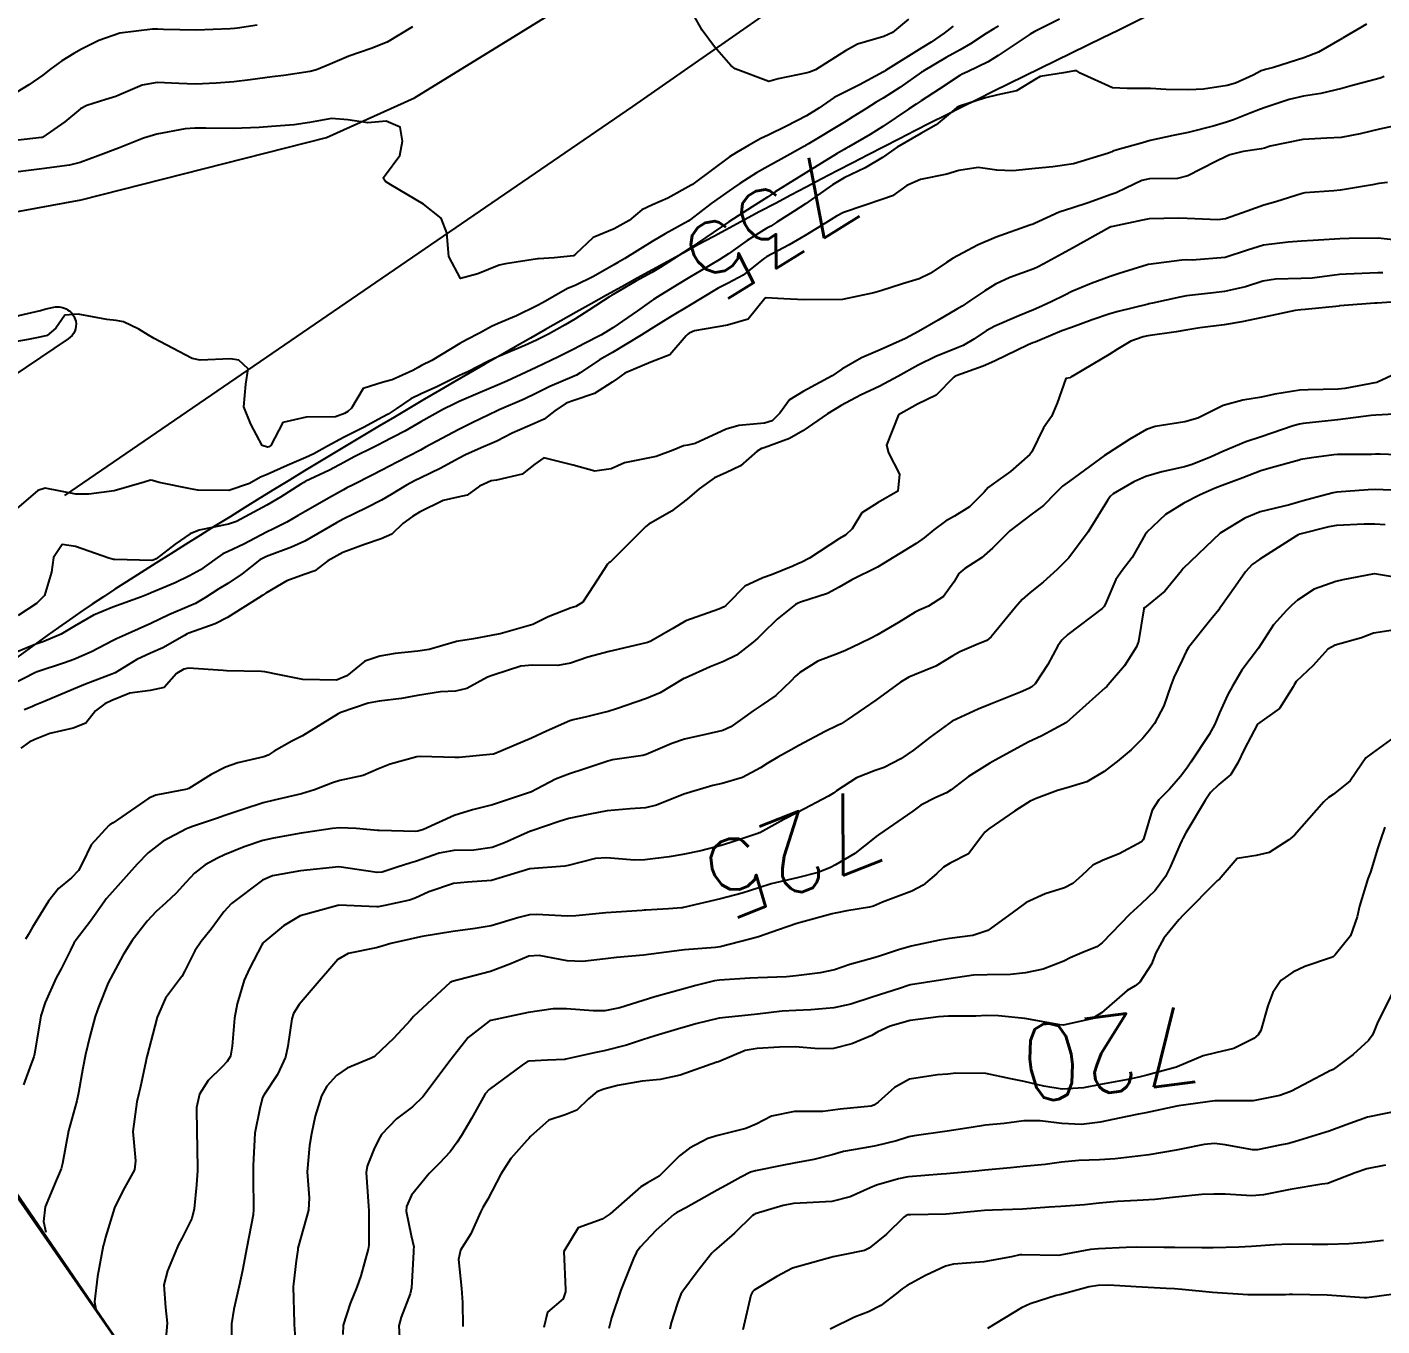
# Model space of a CAD drawing. Header units: metres. Extents: x 298520 to 308411, y 7433745 to 7450750.
# Drawn here: x 305442.6 to 305513.5, y 7436025.2 to 7436093.1 of the extents above; entities that cross this region are included whole.
import ezdxf
from ezdxf.enums import TextEntityAlignment as Align

# ---------------------------------------------------------------- set-up
doc = ezdxf.new("R2010")
doc.units = ezdxf.units.M
doc.header["$LTSCALE"] = 10
for name, color, linetype in [('Area', 45, 'Continuous'), ('Area Verde e Lazer', 94, 'Continuous'), ('Cotas', 45, 'Continuous'), ('Curvas de Nivel 1m', 11, 'Continuous'), ('Curvas de Nivel 5m', 15, 'Continuous'), ('Vias Primárias', 230, 'Continuous')]:
    doc.layers.add(name, color=color, linetype=linetype)
doc.styles.add('Style-STANDARD', font='STANDARD.shx')

msp = doc.modelspace()

# ---------------------------------------------------------------- linework, layer by layer
at = {"layer": 'Area'}
msp.add_polyline3d([(305448.009, 7436023.336, 729.662), (305439.388, 7436035.736, 737.552), (305438.787, 7436036.489, 729.402), (305428.746, 7436051.727, 733.991), (305424.561, 7436058.818, 734.371), (305421.026, 7436063.974, 744.622), (305420.252, 7436064.881, 744.242), (305417.16, 7436069.387, 737.422), (305415.971, 7436071.053, 737.432), (305411.963, 7436076.431, 737.431), (305408.422, 7436082.456, 744.581), (305405.438, 7436086.853, 737.632), (305405.254, 7436087.032, 737.613), (305404.367, 7436087.904, 737.552), (305400.399, 7436093.87, 740.871), (305396.688, 7436099.491, 737.481), (305394.266, 7436103.038, 745.262), (305393.835, 7436103.607, 745.122), (305389.018, 7436110.201, 738.422), (305384.648, 7436117, 747.471), (305383.344, 7436119.002, 739.322)], dxfattribs=at)
at = {"layer": 'Area Verde e Lazer', "elevation": 702.911}
msp.add_lwpolyline([(305681.312, 7436021.574), (305646.354, 7436069.707), (305638.734, 7436079.916), (305629.627, 7436098.108), (305626.73, 7436106.667), (305623.857, 7436116.23), (305602.206, 7436150.709), (305597.029, 7436153.887, -0.108806), (305579.087, 7436171.197, 0.012766), (305553.578, 7436207.531, -0.058601), (305533.573, 7436242.423, 0.048209), (305525.009, 7436258.103, 0.285836), (305510.329, 7436264.62, 0.182715), (305493.202, 7436255.252, 0.370056), (305493.202, 7436248.329, -0.051189), (305508.905, 7436225.696, 0.044989), (305545.819, 7436171.063, -0.231553), (305551.364, 7436147.273, -0.105431), (305542.516, 7436128.289, -0.119716), (305498.915, 7436092.575, 0.030126), (305447.791, 7436064.099, 0.058782), (305430.122, 7436049.638), (305432.69, 7436045.741), (305454.562, 7436013.793)], format="xyb", dxfattribs=at)
at = {"layer": 'Curvas de Nivel 1m', "flags": 128}
for points, elevation in [([(305488.74, 7436093.555), (305487.898, 7436092.853), (305487.441, 7436092.644), (305486.062, 7436092.249), (305485.433, 7436091.899), (305483.858, 7436090.903), (305483.548, 7436090.781), (305483.421, 7436090.754), (305481.91, 7436090.431), (305481.413, 7436090.295), (305479.652, 7436090.948), (305479.425, 7436091.129), (305478.571, 7436092.1), (305477.934, 7436092.973), (305477.455, 7436093.817)], 739), ([(305493.449, 7436093.182), (305493.196, 7436093.043), (305492.802, 7436092.796), (305491.979, 7436092.263), (305491.434, 7436091.952), (305490.708, 7436091.54), (305489.496, 7436090.829), (305489.449, 7436090.803), (305489.422, 7436090.781), (305488.28, 7436089.977), (305487.401, 7436089.427), (305487.046, 7436089.216), (305486.493, 7436088.869), (305485.826, 7436088.438), (305485.386, 7436088.17), (305483.499, 7436087.033), (305483.373, 7436086.956), (305483.342, 7436086.941), (305483.292, 7436086.911), (305482.066, 7436086.223), (305481.362, 7436085.836), (305480.783, 7436085.511), (305479.908, 7436084.944), (305479.576, 7436084.722), (305479.347, 7436084.574), (305478.395, 7436083.906), (305477.324, 7436083.062), (305477.278, 7436083.026), (305477.193, 7436082.981), (305475.987, 7436082.322), (305475.312, 7436081.91), (305473.875, 7436081.021), (305473.512, 7436080.814), (305473.298, 7436080.692), (305472.244, 7436080.085), (305471.281, 7436079.617), (305470.884, 7436079.449), (305470.175, 7436079.061), (305469.61, 7436078.726), (305469.268, 7436078.543), (305468.206, 7436078.029), (305467.258, 7436077.632), (305466.898, 7436077.462), (305466.272, 7436077.11), (305465.597, 7436076.769), (305465.248, 7436076.58), (305463.784, 7436075.687), (305463.236, 7436075.425), (305463.066, 7436075.32), (305462.777, 7436075.155), (305461.708, 7436074.682), (305461.224, 7436074.547), (305460.175, 7436074.224), (305459.565, 7436073.186), (305459.381, 7436073.009), (305459.2, 7436072.913), (305458.738, 7436072.737), (305457.198, 7436072.726), (305455.984, 7436072.443), (305455.345, 7436071.238), (305455.252, 7436071.169), (305455.182, 7436071.155), (305454.894, 7436071.244), (305454.299, 7436072.359), (305453.933, 7436073.259), (305454.032, 7436074.447), (305454.169, 7436075.256), (305453.682, 7436075.708), (305453.238, 7436075.781), (305451.654, 7436075.701), (305451.238, 7436075.788), (305450.204, 7436076.34), (305449.248, 7436076.837), (305448.95, 7436077.015), (305448.439, 7436077.322), (305447.628, 7436077.706), (305447.257, 7436077.785), (305446.765, 7436077.838), (305445.261, 7436078.121), (305444.571, 7436078.055), (305444.098, 7436077.372), (305443.636, 7436076.989), (305443.248, 7436076.91), (305442.649, 7436076.791), (305441.244, 7436076.542)], 737), ([(305462.761, 7436093.15), (305461.435, 7436092.358), (305460.598, 7436092.012), (305459.427, 7436091.615), (305458.458, 7436091.204), (305457.739, 7436090.894), (305457.417, 7436090.807), (305456.037, 7436090.61), (305455.412, 7436090.535), (305454.275, 7436090.386), (305453.408, 7436090.279), (305452.481, 7436090.2), (305451.406, 7436090.144), (305450.526, 7436090.179), (305449.407, 7436090.231), (305448.618, 7436090.108), (305447.397, 7436089.584), (305447.226, 7436089.511), (305446.713, 7436089.347), (305445.71, 7436089.037), (305445.388, 7436088.855), (305444.562, 7436088.187), (305443.419, 7436087.38), (305443.387, 7436087.366), (305443.35, 7436087.358), (305441.37, 7436087.136)], 739), ([(305496.643, 7436093.561), (305495.446, 7436092.959), (305495.316, 7436092.891), (305495.108, 7436092.765), (305493.431, 7436091.646), (305492.896, 7436091.327), (305491.815, 7436090.806), (305491.55, 7436090.679), (305491.42, 7436090.603), (305490.345, 7436089.885), (305489.4, 7436089.28), (305489.129, 7436089.102), (305488.726, 7436088.84), (305487.384, 7436087.94), (305486.724, 7436087.522), (305485.617, 7436086.878), (305485.461, 7436086.79), (305485.372, 7436086.739), (305485.001, 7436086.517), (305483.359, 7436085.506), (305482.988, 7436085.282), (305482.39, 7436084.92), (305481.761, 7436084.511), (305481.343, 7436084.236), (305480.548, 7436083.725), (305479.323, 7436082.95), (305477.309, 7436081.566), (305476.953, 7436081.337), (305476.411, 7436080.989), (305475.732, 7436080.56), (305475.292, 7436080.302), (305474.463, 7436079.834), (305473.275, 7436079.141), (305473.206, 7436079.099), (305473.093, 7436079.032), (305471.994, 7436078.314), (305471.261, 7436077.85), (305470.758, 7436077.555), (305469.879, 7436077.064), (305469.463, 7436076.855), (305469.25, 7436076.756), (305468.644, 7436076.477), (305467.241, 7436075.871), (305466.714, 7436075.63), (305465.701, 7436075.115), (305465.382, 7436074.967), (305465.23, 7436074.898), (305464.044, 7436074.314), (305463.215, 7436073.943), (305462.683, 7436073.683), (305461.905, 7436073.163), (305461.488, 7436072.879), (305461.198, 7436072.713), (305460.199, 7436072.174), (305459.188, 7436071.673), (305458.309, 7436071.203), (305457.595, 7436070.795), (305457.174, 7436070.602), (305456.207, 7436070.19), (305455.16, 7436069.728), (305454.816, 7436069.587), (305454.229, 7436069.254), (305453.149, 7436068.884), (305451.529, 7436068.907), (305451.15, 7436068.963), (305449.499, 7436069.307), (305449.154, 7436069.406), (305449.045, 7436069.421), (305448.714, 7436069.317), (305447.148, 7436068.873), (305445.814, 7436068.685), (305445.146, 7436068.691), (305443.529, 7436068.997), (305443.148, 7436068.885), (305441.421, 7436067.406)], 736), ([(305491.08, 7436093.182), (305490.592, 7436092.819), (305489.918, 7436092.345), (305489.435, 7436092.048), (305487.523, 7436090.859), (305487.464, 7436090.818), (305487.422, 7436090.795), (305486.162, 7436090.122), (305485.406, 7436089.739), (305484.839, 7436089.45), (305484.046, 7436088.9), (305483.389, 7436088.49), (305482.354, 7436087.95), (305481.378, 7436087.478), (305481.001, 7436087.309), (305480.364, 7436086.94), (305479.737, 7436086.579), (305479.367, 7436086.347), (305477.517, 7436084.978), (305477.422, 7436084.908), (305477.351, 7436084.863), (305476.141, 7436084.192), (305475.335, 7436083.83), (305474.765, 7436083.575), (305474.109, 7436083.018), (305473.318, 7436082.585), (305472.224, 7436082.131), (305471.305, 7436081.256), (305471.197, 7436081.158), (305470.179, 7436081.061), (305469.362, 7436081.01), (305469.302, 7436081.002), (305467.642, 7436080.751), (305467.297, 7436080.678), (305466.18, 7436080.22), (305465.286, 7436079.983), (305464.669, 7436081.13), (305464.562, 7436082.378), (305464.271, 7436083.136), (305463.334, 7436083.865), (305461.639, 7436084.876), (305461.351, 7436085.058), (305461.266, 7436085.171), (305461.255, 7436085.27), (305461.355, 7436085.399), (305462.102, 7436086.426), (305462.238, 7436087.161), (305462.115, 7436087.894), (305461.383, 7436088.218), (305460.432, 7436088.13), (305459.384, 7436088.288), (305458.528, 7436088.347), (305457.382, 7436088.148), (305456.579, 7436088.03), (305455.38, 7436087.939), (305454.747, 7436087.879), (305453.379, 7436087.839), (305451.95, 7436087.853), (305451.378, 7436087.843), (305450.864, 7436087.81), (305449.375, 7436087.538), (305448.688, 7436087.32), (305447.368, 7436086.809), (305446.305, 7436086.409), (305445.36, 7436086.055), (305444.81, 7436085.914), (305443.356, 7436085.721), (305441.428, 7436085.483)], 738), ([(305513.631, 7436090.547), (305513.484, 7436090.487), (305513.422, 7436090.469), (305511.915, 7436090.065), (305511.413, 7436089.92), (305510.328, 7436089.662), (305509.407, 7436089.518), (305508.66, 7436089.346), (305507.398, 7436088.934), (305507.168, 7436088.85), (305506.628, 7436088.628), (305505.741, 7436088.285), (305505.388, 7436088.171), (305504.69, 7436087.954), (305503.383, 7436087.63), (305502.586, 7436087.473), (305501.378, 7436087.199), (305500.985, 7436087.086), (305499.664, 7436086.707), (305499.437, 7436086.645), (305499.372, 7436086.617), (305499.201, 7436086.543), (305497.365, 7436085.98), (305496.285, 7436085.83), (305495.363, 7436085.74), (305494.195, 7436085.611), (305493.362, 7436085.65), (305492.374, 7436085.789), (305491.361, 7436085.631), (305490.739, 7436085.437), (305489.356, 7436085.156), (305488.654, 7436084.84), (305487.887, 7436084.309), (305487.342, 7436084.111), (305486.406, 7436083.8), (305485.331, 7436083.437), (305484.964, 7436083.25), (305484.407, 7436082.894), (305483.316, 7436082.234), (305482.483, 7436081.746), (305481.305, 7436081.118), (305481.187, 7436081.048), (305481.047, 7436080.933), (305480.086, 7436080.147), (305479.285, 7436079.735), (305478.761, 7436079.477), (305477.924, 7436078.97), (305477.269, 7436078.571), (305476.28, 7436077.973), (305475.256, 7436077.34), (305474.738, 7436077.008), (305473.244, 7436076.111), (305472.56, 7436075.717), (305471.547, 7436075.047), (305471.36, 7436074.92), (305471.23, 7436074.859), (305469.962, 7436074.323), (305469.216, 7436073.955), (305468.619, 7436073.671), (305467.305, 7436073.098), (305467.202, 7436073.053), (305465.892, 7436072.417), (305465.193, 7436072.082), (305463.441, 7436071.146), (305463.279, 7436071.051), (305463.181, 7436071), (305461.969, 7436070.364), (305461.165, 7436069.945), (305460.647, 7436069.688), (305459.655, 7436069.185), (305459.325, 7436069.015), (305459.15, 7436068.92), (305458.52, 7436068.573), (305457.139, 7436067.787), (305456.783, 7436067.577), (305456.182, 7436067.23), (305455.495, 7436066.871), (305455.127, 7436066.693), (305453.938, 7436066.075), (305453.117, 7436065.693), (305452.828, 7436065.561), (305452.424, 7436065.277), (305451.665, 7436064.724), (305451.1, 7436064.408), (305450.335, 7436064.057), (305449.086, 7436063.521), (305448.935, 7436063.462), (305448.576, 7436063.318), (305447.077, 7436062.767), (305446.06, 7436062.363), (305445.067, 7436061.776), (305444.368, 7436061.37), (305443.458, 7436060.982), (305443.055, 7436060.835), (305442.032, 7436060.416)], 734), ([(305515.013, 7436088.15), (305513.385, 7436087.804), (305512.386, 7436087.557), (305511.381, 7436087.362), (305510.631, 7436087.327), (305509.38, 7436087.261), (305507.675, 7436086.915), (305507.375, 7436086.809), (305507.221, 7436086.775), (305506.249, 7436086.631), (305505.562, 7436086.448), (305505.37, 7436086.363), (305504.828, 7436086.108), (305503.36, 7436085.35), (305502.822, 7436085.212), (305501.358, 7436085.192), (305500.944, 7436085.107), (305500.118, 7436084.702), (305499.598, 7436084.459), (305499.348, 7436084.37), (305498.133, 7436083.937), (305497.337, 7436083.675), (305496.626, 7436083.454), (305495.324, 7436082.857), (305495.26, 7436082.825), (305495.094, 7436082.763), (305493.316, 7436082.14), (305492.377, 7436081.734), (305491.306, 7436081.168), (305491.072, 7436081.046), (305490.714, 7436080.816), (305489.869, 7436080.249), (305489.29, 7436079.961), (305488.427, 7436079.702), (305487.28, 7436079.33), (305486.917, 7436079.225), (305485.273, 7436078.88), (305483.272, 7436078.854), (305482.206, 7436078.921), (305481.273, 7436078.962), (305481.249, 7436078.955), (305481.213, 7436078.931), (305480.343, 7436077.858), (305479.259, 7436077.536), (305477.521, 7436077.242), (305477.254, 7436077.111), (305477.173, 7436077.061), (305477.087, 7436076.982), (305476.244, 7436075.989), (305475.239, 7436075.599), (305473.882, 7436075.02), (305473.504, 7436074.751), (305473.226, 7436074.545), (305472.296, 7436073.96), (305471.211, 7436073.589), (305470.813, 7436073.45), (305470.226, 7436073.06), (305469.652, 7436072.612), (305469.196, 7436072.409), (305467.979, 7436071.876), (305467.187, 7436071.465), (305466.935, 7436071.353), (305466.364, 7436071.108), (305465.546, 7436070.748), (305465.175, 7436070.562), (305464.243, 7436070.058), (305463.159, 7436069.534), (305462.902, 7436069.407), (305462.451, 7436069.157), (305461.645, 7436068.668), (305461.145, 7436068.383), (305460.35, 7436067.968), (305459.135, 7436067.376), (305458.792, 7436067.195), (305457.123, 7436066.233), (305456.437, 7436065.91), (305455.115, 7436065.427), (305454.779, 7436065.245), (305453.843, 7436064.517), (305453.094, 7436064.017), (305452.631, 7436063.733), (305451.927, 7436063.282), (305451.399, 7436062.968), (305451.078, 7436062.823), (305450.006, 7436062.368), (305449.069, 7436061.922), (305447.737, 7436061.33), (305447.272, 7436061.125), (305447.058, 7436061.013), (305445.964, 7436060.436), (305445.043, 7436060.042), (305444.544, 7436059.864), (305443.121, 7436059.389), (305443.033, 7436059.348), (305441.739, 7436058.69)], 733), ([(305513.818, 7436085.003), (305513.357, 7436084.946), (305513.021, 7436084.889), (305511.353, 7436084.601), (305511.325, 7436084.598), (305510.999, 7436084.574), (305509.48, 7436084.46), (305509.351, 7436084.435), (305507.956, 7436083.999), (305507.341, 7436083.822), (305506.46, 7436083.505), (305505.33, 7436083.102), (305504.923, 7436083.052), (305503.33, 7436083.114), (305502.874, 7436083.13), (305501.329, 7436083.1), (305500.98, 7436083.041), (305499.425, 7436082.709), (305499.344, 7436082.689), (305499.323, 7436082.682), (305499.259, 7436082.648), (305497.311, 7436081.565), (305496.779, 7436081.274), (305495.826, 7436080.755), (305495.489, 7436080.569), (305495.299, 7436080.486), (305494.037, 7436080.034), (305493.286, 7436079.686), (305492.736, 7436079.341), (305491.95, 7436078.803), (305491.54, 7436078.538), (305491.269, 7436078.372), (305490.291, 7436077.791), (305489.257, 7436077.203), (305488.572, 7436076.84), (305487.247, 7436076.239), (305486.279, 7436075.833), (305485.236, 7436075.232), (305484.74, 7436074.887), (305483.22, 7436074.064), (305482.498, 7436073.632), (305481.993, 7436072.922), (305481.603, 7436072.521), (305481.198, 7436072.398), (305479.851, 7436072.288), (305479.194, 7436072.094), (305477.56, 7436071.348), (305477.186, 7436071.257), (305476.946, 7436071.222), (305476.408, 7436070.988), (305475.518, 7436070.657), (305475.177, 7436070.585), (305473.857, 7436070.335), (305473.168, 7436070.015), (305472.314, 7436069.89), (305471.17, 7436070.205), (305469.646, 7436070.595), (305469.171, 7436070.265), (305468.514, 7436069.729), (305467.158, 7436069.428), (305466.88, 7436069.38), (305466.272, 7436069.109), (305465.634, 7436068.629), (305465.147, 7436068.53), (305464.369, 7436068.355), (305463.139, 7436067.74), (305462.763, 7436067.528), (305462.266, 7436067.159), (305461.692, 7436066.599), (305461.125, 7436066.355), (305460.248, 7436066.052), (305459.117, 7436065.639), (305458.338, 7436065.202), (305457.646, 7436064.671), (305457.102, 7436064.477), (305456.179, 7436064.147), (305455.087, 7436063.511), (305454.925, 7436063.403), (305454.683, 7436063.246), (305453.073, 7436062.241), (305452.437, 7436061.909), (305451.064, 7436061.413), (305450.976, 7436061.379), (305450.825, 7436061.292), (305449.703, 7436060.653), (305449.049, 7436060.367), (305448.327, 7436060.038), (305447.193, 7436059.338), (305447.032, 7436059.259), (305445.641, 7436058.74), (305445.024, 7436058.481), (305443.452, 7436057.818), (305443.015, 7436057.638), (305442.841, 7436057.565), (305442.436, 7436057.396)], 732), ([(305514.724, 7436081.936), (305513.318, 7436082.099), (305511.803, 7436082.08), (305511.318, 7436082.053), (305509.925, 7436081.976), (305509.316, 7436081.931), (305508.605, 7436081.89), (305507.314, 7436081.73), (305506.479, 7436081.46), (305505.307, 7436081.081), (305503.583, 7436080.943), (305503.306, 7436080.951), (305503.038, 7436080.94), (305501.303, 7436080.714), (305501.283, 7436080.71), (305501.23, 7436080.691), (305499.767, 7436080.234), (305499.293, 7436080.079), (305498.291, 7436079.722), (305497.281, 7436079.291), (305496.917, 7436079.105), (305496.21, 7436078.751), (305495.561, 7436078.466), (305495.269, 7436078.339), (305494.511, 7436078.017), (305493.26, 7436077.492), (305492.806, 7436077.246), (305492.155, 7436076.801), (305491.588, 7436076.468), (305491.248, 7436076.327), (305490.163, 7436075.902), (305489.239, 7436075.448), (305488.183, 7436074.846), (305487.225, 7436074.348), (305486.217, 7436073.871), (305485.21, 7436073.33), (305484.493, 7436072.891), (305483.194, 7436072.004), (305482.51, 7436071.597), (305481.185, 7436071.118), (305481.042, 7436071.073), (305480.805, 7436070.934), (305479.935, 7436070.179), (305479.166, 7436069.814), (305478.581, 7436069.539), (305477.772, 7436068.971), (305477.147, 7436068.43), (305476.324, 7436067.806), (305475.134, 7436067.114), (305474.977, 7436067.002), (305473.114, 7436065.138), (305473.051, 7436065.093), (305472.969, 7436065.031), (305472.237, 7436063.897), (305471.686, 7436063.044), (305471.32, 7436062.808), (305471.08, 7436062.733), (305469.864, 7436062.273), (305469.071, 7436061.868), (305467.351, 7436061.381), (305467.065, 7436061.329), (305466.881, 7436061.285), (305465.965, 7436061.111), (305465.181, 7436060.999), (305465.061, 7436060.974), (305463.643, 7436060.552), (305463.053, 7436060.465), (305461.856, 7436060.357), (305461.048, 7436060.208), (305460.27, 7436059.952), (305459.325, 7436059.187), (305459.125, 7436059.096), (305459.032, 7436059.056), (305458.794, 7436058.957), (305457.031, 7436058.995), (305455.795, 7436059.232), (305455.035, 7436059.393), (305454.869, 7436059.408), (305453.036, 7436059.444), (305452.85, 7436059.458), (305451.037, 7436059.586), (305450.791, 7436059.538), (305450.409, 7436059.296), (305449.767, 7436058.561), (305449.024, 7436058.408), (305447.962, 7436058.265), (305447.018, 7436057.885), (305446.653, 7436057.707), (305446.178, 7436057.348), (305445.664, 7436056.696), (305445.004, 7436056.445), (305443.779, 7436056.156), (305442.997, 7436055.848), (305442.689, 7436055.7), (305442.266, 7436055.397)], 731), ([(305514.983, 7436078.818), (305513.275, 7436078.696), (305513.142, 7436078.685), (305511.55, 7436078.567), (305511.299, 7436078.543), (305511.273, 7436078.539), (305509.507, 7436078.351), (305509.27, 7436078.336), (305508.979, 7436078.304), (305507.266, 7436077.935), (305506.189, 7436077.705), (305505.262, 7436077.561), (305503.99, 7436077.389), (305503.259, 7436077.275), (305502.741, 7436077.193), (305501.256, 7436076.976), (305501.019, 7436076.929), (305500.371, 7436076.699), (305499.677, 7436076.277), (305499.246, 7436076.002), (305497.434, 7436074.936), (305497.234, 7436074.806), (305497.189, 7436074.785), (305496.977, 7436074.743), (305496.512, 7436073.448), (305496.224, 7436072.75), (305495.797, 7436072.154), (305495.184, 7436070.913), (305495.08, 7436070.762), (305494.076, 7436069.87), (305493.159, 7436069.225), (305492.911, 7436069.039), (305492.702, 7436068.795), (305491.919, 7436068.028), (305491.14, 7436067.539), (305490.677, 7436067.275), (305490.068, 7436066.821), (305489.548, 7436066.406), (305489.126, 7436066.111), (305487.113, 7436064.86), (305485.763, 7436064.213), (305485.097, 7436063.821), (305484.49, 7436063.491), (305483.085, 7436063.04), (305482.986, 7436063.01), (305482.817, 7436062.913), (305481.853, 7436062.145), (305481.067, 7436061.375), (305480.845, 7436061.152), (305480.602, 7436060.935), (305479.729, 7436060.267), (305479.048, 7436059.925), (305478.356, 7436059.647), (305477.034, 7436059.066), (305476.978, 7436059.036), (305476.877, 7436058.982), (305475.731, 7436058.288), (305475.023, 7436057.987), (305473.445, 7436057.452), (305473.016, 7436057.317), (305472.791, 7436057.256), (305471.884, 7436057.041), (305471.177, 7436056.883), (305471.011, 7436056.829), (305469.79, 7436056.278), (305469.001, 7436055.922), (305467.066, 7436055.099), (305467.013, 7436055.079), (305466.993, 7436055.075), (305465.202, 7436054.905), (305464.99, 7436054.899), (305463.179, 7436054.958), (305462.99, 7436054.938), (305461.598, 7436054.549), (305460.98, 7436054.304), (305460.188, 7436053.964), (305458.97, 7436053.694), (305458.577, 7436053.587), (305457.641, 7436053.21), (305456.961, 7436053.006), (305455.518, 7436052.674), (305454.956, 7436052.528), (305453.876, 7436052.18), (305452.949, 7436051.868), (305452.508, 7436051.714), (305451.249, 7436051.287), (305451.023, 7436051.208), (305450.941, 7436051.171), (305449.708, 7436050.526), (305448.922, 7436049.914), (305448.346, 7436049.319), (305446.898, 7436047.707), (305446.735, 7436047.502), (305446.623, 7436047.343), (305445.903, 7436046.33), (305445.15, 7436045.357), (305445.039, 7436045.19), (305444.865, 7436044.826), (305444.368, 7436043.85), (305444.114, 7436043.371), (305443.53, 7436042.08), (305443.313, 7436041.383), (305443.01, 7436039.592), (305442.978, 7436039.387), (305442.944, 7436039.244), (305442.795, 7436038.874), (305442.397, 7436037.775)], 729), ([(305515.242, 7436075.453), (305513.28, 7436074.549), (305513.248, 7436074.535), (305513.233, 7436074.53), (305511.58, 7436074.215), (305511.227, 7436074.182), (305509.656, 7436074.157), (305509.226, 7436074.141), (305507.908, 7436073.925), (305507.22, 7436073.77), (305506.23, 7436073.617), (305505.213, 7436073.328), (305504.758, 7436073.099), (305503.88, 7436072.66), (305503.201, 7436072.474), (305501.651, 7436072.233), (305501.197, 7436072.081), (305500.324, 7436071.566), (305499.184, 7436070.835), (305499.002, 7436070.713), (305497.955, 7436069.945), (305497.162, 7436069.366), (305496.796, 7436069.106), (305496.427, 7436068.747), (305495.808, 7436068.091), (305495.141, 7436067.611), (305494.041, 7436066.776), (305493.124, 7436065.86), (305492.553, 7436065.361), (305491.68, 7436064.804), (305491.376, 7436064.54), (305491.102, 7436064.079), (305490.571, 7436063.335), (305489.787, 7436062.823), (305489.294, 7436062.614), (305489.08, 7436062.506), (305488.21, 7436061.978), (305487.067, 7436061.317), (305486.773, 7436061.156), (305486.202, 7436060.869), (305485.433, 7436060.5), (305485.055, 7436060.353), (305483.995, 7436059.95), (305483.04, 7436059.362), (305482.808, 7436059.141), (305482.595, 7436058.914), (305481.788, 7436058.159), (305481.02, 7436057.623), (305480.596, 7436057.355), (305480.044, 7436056.94), (305479.435, 7436056.519), (305479.007, 7436056.327), (305478.169, 7436056.127), (305477.002, 7436055.859), (305476.34, 7436055.646), (305474.993, 7436055.055), (305474.821, 7436055.003), (305473.236, 7436054.78), (305472.988, 7436054.721), (305471.734, 7436054.29), (305470.978, 7436054.043), (305470.26, 7436053.77), (305468.963, 7436053.099), (305468.943, 7436053.09), (305468.897, 7436053.071), (305466.956, 7436052.424), (305465.904, 7436052.16), (305464.95, 7436051.861), (305463.341, 7436051.144), (305463.046, 7436051.044), (305462.941, 7436051.029), (305461.021, 7436051.09), (305460.942, 7436051.09), (305459.809, 7436051.181), (305458.943, 7436051.227), (305458.572, 7436051.196), (305457.178, 7436050.978), (305456.939, 7436050.937), (305455.483, 7436050.686), (305454.933, 7436050.564), (305453.949, 7436050.233), (305452.921, 7436049.806), (305452.553, 7436049.639), (305451.905, 7436049.28), (305451.348, 7436048.846), (305450.904, 7436048.366), (305450.39, 7436047.803), (305449.846, 7436047.3), (305449.351, 7436046.843), (305448.883, 7436046.34), (305448.093, 7436045.322), (305447.615, 7436044.575), (305446.949, 7436043.338), (305446.841, 7436043.104), (305446.332, 7436041.841), (305446.146, 7436041.347), (305445.866, 7436040.296), (305445.648, 7436039.352), (305445.5, 7436038.645), (305445.287, 7436037.355), (305445.197, 7436036.927), (305444.753, 7436035.36), (305444.442, 7436033.65), (305444.364, 7436033.365), (305444.112, 7436032.765), (305443.542, 7436031.377), (305443.452, 7436030.622), (305443.563, 7436030.06)], 728), ([(305514.82, 7436072.915), (305513.207, 7436072.829), (305512.95, 7436072.809), (305511.203, 7436072.589), (305511.187, 7436072.587), (305511.035, 7436072.572), (305509.397, 7436072.392), (305509.201, 7436072.359), (305508.867, 7436072.262), (305507.194, 7436071.691), (305506.392, 7436071.427), (305505.186, 7436070.925), (305504.577, 7436070.649), (305503.592, 7436070.248), (305503.175, 7436070.118), (305501.995, 7436069.857), (305501.167, 7436069.615), (305500.526, 7436069.333), (305499.447, 7436068.707), (305499.293, 7436068.567), (305499.149, 7436068.356), (305498.136, 7436066.725), (305497.119, 7436065.358), (305496.821, 7436065.038), (305496.52, 7436064.746), (305495.779, 7436064.077), (305495.095, 7436063.543), (305494.681, 7436063.174), (305494.34, 7436062.771), (305493.067, 7436061.215), (305492.828, 7436061.03), (305492.282, 7436060.798), (305491.428, 7436060.435), (305491.054, 7436060.219), (305490.17, 7436059.695), (305489.039, 7436059.238), (305488.757, 7436059.114), (305488.314, 7436058.841), (305487.023, 7436057.91), (305486.404, 7436057.482), (305485.53, 7436056.875), (305485.214, 7436056.675), (305485.01, 7436056.574), (305484.379, 7436056.262), (305482.999, 7436055.529), (305482.597, 7436055.314), (305481.888, 7436054.921), (305481.326, 7436054.588), (305480.985, 7436054.37), (305480.051, 7436053.865), (305478.972, 7436053.553), (305478.481, 7436053.446), (305476.963, 7436052.98), (305475.542, 7436052.409), (305474.956, 7436052.277), (305474.155, 7436052.212), (305472.954, 7436052.109), (305472.051, 7436051.94), (305470.949, 7436051.705), (305470.444, 7436051.559), (305469.014, 7436051.069), (305468.959, 7436051.053), (305468.943, 7436051.045), (305467.589, 7436050.434), (305466.929, 7436050.193), (305465.978, 7436050.059), (305464.927, 7436050.029), (305464.167, 7436049.889), (305462.918, 7436049.458), (305462.682, 7436049.387), (305461.965, 7436049.159), (305461.175, 7436048.903), (305460.91, 7436048.881), (305458.913, 7436049.19), (305456.91, 7436048.965), (305455.435, 7436048.707), (305454.905, 7436048.478), (305453.298, 7436047.264), (305452.888, 7436046.825), (305452.232, 7436045.924), (305451.709, 7436045.282), (305451.37, 7436044.78), (305450.85, 7436043.745), (305450.688, 7436043.449), (305450.566, 7436043.293), (305449.83, 7436042.303), (305449.402, 7436041.304), (305449.282, 7436040.842), (305448.875, 7436039.309), (305448.859, 7436039.252), (305448.798, 7436038.987), (305448.501, 7436037.591), (305448.436, 7436037.315), (305448.328, 7436036.876), (305448.118, 7436035.32), (305448.258, 7436033.789), (305448.217, 7436033.318), (305447.607, 7436032.222), (305447.166, 7436031.333), (305446.687, 7436029.795), (305446.598, 7436029.426), (305446.58, 7436029.341), (305446.27, 7436027.733), (305446.112, 7436026.413), (305446.183, 7436026.03)], 727), ([(305515.185, 7436070.713), (305513.421, 7436070.782), (305513.185, 7436070.777), (305512.967, 7436070.77), (305511.185, 7436070.76), (305511.008, 7436070.748), (305509.826, 7436070.584), (305509.271, 7436070.499), (305509.181, 7436070.475), (305507.718, 7436070.069), (305507.172, 7436069.904), (305506.245, 7436069.551), (305505.161, 7436069.147), (305504.793, 7436069.011), (305504.011, 7436068.657), (305503.148, 7436068.223), (305502.193, 7436067.629), (305501.202, 7436066.689), (305501.174, 7436066.648), (305501.132, 7436066.573), (305500.442, 7436065.375), (305499.912, 7436064.702), (305499.582, 7436064.229), (305499.088, 7436063.044), (305498.978, 7436062.818), (305498.871, 7436062.713), (305497.069, 7436061.344), (305496.761, 7436061.048), (305496.558, 7436060.745), (305496.034, 7436059.765), (305495.361, 7436058.757), (305495.187, 7436058.603), (305495.031, 7436058.519), (305494.592, 7436058.33), (305493.022, 7436057.702), (305492.379, 7436057.436), (305491.013, 7436056.81), (305489.861, 7436055.964), (305488.997, 7436055.288), (305488.339, 7436054.84), (305487.452, 7436054.387), (305486.983, 7436054.221), (305486.003, 7436053.844), (305484.967, 7436053.158), (305484.805, 7436053.043), (305484.541, 7436052.886), (305482.954, 7436052.052), (305482.207, 7436051.661), (305480.943, 7436050.97), (305480.919, 7436050.954), (305480.843, 7436050.931), (305479.428, 7436050.453), (305478.933, 7436050.303), (305477.868, 7436050.027), (305476.926, 7436049.82), (305476.21, 7436049.701), (305474.921, 7436049.541), (305474.394, 7436049.534), (305472.922, 7436049.656), (305472.339, 7436049.618), (305470.916, 7436049.25), (305470.747, 7436049.22), (305468.913, 7436049.07), (305466.907, 7436048.46), (305465.642, 7436048.376), (305464.905, 7436048.312), (305463.628, 7436047.867), (305462.897, 7436047.539), (305462.608, 7436047.441), (305461.325, 7436047.166), (305460.974, 7436047.087), (305460.892, 7436047.081), (305458.914, 7436047.169), (305458.893, 7436047.164), (305458.855, 7436047.153), (305456.887, 7436046.621), (305456.011, 7436046.099), (305454.975, 7436045.239), (305454.925, 7436045.186), (305454.871, 7436045.095), (305454.239, 7436043.863), (305453.961, 7436043.253), (305453.587, 7436042.015), (305453.451, 7436041.261), (305453.332, 7436039.786), (305453.234, 7436039.264), (305453.068, 7436038.997), (305452.795, 7436038.72), (305452.07, 7436037.991), (305451.614, 7436037.282), (305451.461, 7436036.588), (305451.47, 7436035.283), (305451.5, 7436034.524), (305451.505, 7436033.282), (305451.46, 7436032.538), (305451.333, 7436031.284), (305451.217, 7436030.765), (305450.687, 7436029.733), (305450.528, 7436029.448), (305450.458, 7436029.292), (305449.933, 7436028.028), (305449.742, 7436027.299), (305449.827, 7436026.112), (305449.925, 7436025.297), (305449.823, 7436024.089)], 726), ([(305513.688, 7436067.091), (305513.139, 7436067.125), (305512.582, 7436067.112), (305511.138, 7436067.042), (305510.733, 7436066.978), (305509.22, 7436066.589), (305509.133, 7436066.557), (305509.05, 7436066.51), (305507.12, 7436065.287), (305506.733, 7436065.007), (305506.378, 7436064.627), (305505.856, 7436063.878), (305505.085, 7436062.784), (305505.023, 7436062.702), (305504.973, 7436062.642), (305504.557, 7436062.128), (305503.391, 7436060.665), (305503.266, 7436060.461), (305503.053, 7436060.001), (305502.621, 7436059.092), (305502.463, 7436058.676), (305502.099, 7436057.603), (305501.609, 7436056.684), (305501.358, 7436056.338), (305501.005, 7436055.917), (305500.386, 7436055.309), (305499.649, 7436054.703), (305499.283, 7436054.413), (305498.985, 7436054.173), (305498.071, 7436053.634), (305496.971, 7436053.299), (305496.54, 7436053.173), (305495.423, 7436052.755), (305495.104, 7436052.616), (305494.961, 7436052.533), (305494.279, 7436052.093), (305492.947, 7436051.171), (305492.733, 7436051.004), (305492.564, 7436050.794), (305491.873, 7436049.856), (305490.921, 7436049.382), (305490.561, 7436049.17), (305490.191, 7436048.817), (305489.505, 7436048.226), (305488.904, 7436047.917), (305487.379, 7436047.334), (305486.896, 7436047.129), (305486.69, 7436047.067), (305485.512, 7436046.874), (305484.995, 7436046.776), (305484.892, 7436046.755), (305484.73, 7436046.722), (305482.886, 7436046.213), (305481.922, 7436045.88), (305480.879, 7436045.525), (305480.42, 7436045.392), (305478.873, 7436044.99), (305478.635, 7436044.954), (305477.008, 7436044.841), (305476.871, 7436044.824), (305475.261, 7436044.602), (305474.866, 7436044.551), (305473.454, 7436044.431), (305472.863, 7436044.369), (305471.672, 7436044.23), (305470.861, 7436044.263), (305469.396, 7436044.534), (305468.864, 7436044.5), (305467.863, 7436044.08), (305466.852, 7436043.701), (305466.377, 7436043.578), (305464.844, 7436043.178), (305464.803, 7436043.161), (305464.734, 7436043.122), (305462.825, 7436041.348), (305462.73, 7436041.244), (305462.657, 7436041.152), (305461.765, 7436040.204), (305460.794, 7436039.272), (305460.736, 7436039.229), (305460.597, 7436039.172), (305459.342, 7436038.637), (305458.789, 7436038.263), (305458.28, 7436037.698), (305458.001, 7436037.202), (305457.677, 7436036.122), (305457.479, 7436035.209), (305457.365, 7436034.589), (305457.26, 7436033.212), (305457.357, 7436031.858), (305457.321, 7436031.211), (305456.802, 7436029.336), (305456.77, 7436029.219), (305456.76, 7436029.141), (305456.673, 7436028.566), (305456.53, 7436027.346), (305456.524, 7436027.221), (305456.568, 7436025.286), (305456.569, 7436025.221), (305456.622, 7436024.498)], 724), ([(305515.108, 7436064.195), (305513.135, 7436064.527), (305513.113, 7436064.527), (305511.469, 7436064.205), (305511.106, 7436064.12), (305509.973, 7436063.714), (305509.091, 7436063.144), (305508.809, 7436062.881), (305508.525, 7436062.606), (305507.841, 7436061.847), (305507.063, 7436060.62), (305506.191, 7436059.483), (305505.695, 7436058.633), (305505.457, 7436058.207), (305505.019, 7436057.238), (305504.77, 7436056.644), (305504.466, 7436056.107), (305503.509, 7436054.662), (305503.3, 7436054.353), (305502.982, 7436053.913), (305502.402, 7436053.245), (305501.831, 7436052.681), (305501.489, 7436052.153), (305501.053, 7436050.689), (305501.026, 7436050.604), (305500.94, 7436050.485), (305499.767, 7436049.87), (305498.925, 7436049.528), (305498.386, 7436049.261), (305497.812, 7436048.731), (305497.335, 7436048.309), (305496.906, 7436048.09), (305495.89, 7436047.763), (305494.899, 7436047.319), (305494.153, 7436046.771), (305492.884, 7436045.855), (305492.1, 7436045.579), (305490.879, 7436045.423), (305490.353, 7436045.34), (305488.875, 7436045.036), (305488.213, 7436044.84), (305487.22, 7436044.502), (305486.866, 7436044.406), (305485.663, 7436044.07), (305484.857, 7436043.791), (305484.116, 7436043.629), (305482.851, 7436043.476), (305482.34, 7436043.426), (305480.85, 7436043.369), (305480.433, 7436043.35), (305478.847, 7436043.255), (305478.58, 7436043.221), (305477.596, 7436042.969), (305476.841, 7436042.761), (305475.449, 7436042.382), (305474.835, 7436042.193), (305473.619, 7436041.806), (305472.829, 7436041.649), (305472.225, 7436041.64), (305470.83, 7436041.752), (305470.132, 7436041.755), (305468.828, 7436041.549), (305466.865, 7436041.141), (305466.823, 7436041.126), (305466.804, 7436041.12), (305466.773, 7436041.1), (305465.68, 7436040.241), (305464.793, 7436039.12), (305463.307, 7436037.142), (305462.768, 7436036.622), (305461.923, 7436035.997), (305461.147, 7436035.166), (305460.997, 7436034.92), (305460.741, 7436034.38), (305460.392, 7436033.509), (305460.34, 7436033.174), (305460.462, 7436031.416), (305460.476, 7436031.172), (305460.472, 7436029.385), (305460.444, 7436029.172), (305460.059, 7436027.779), (305459.852, 7436027.178), (305459.498, 7436026.328), (305459.14, 7436025.185), (305459.115, 7436024.696)], 723), ([(305514.111, 7436061.572), (305513.071, 7436061.408), (305512.45, 7436061.175), (305511.065, 7436060.788), (305510.692, 7436060.576), (305509.916, 7436059.721), (305509.037, 7436058.892), (305508.922, 7436058.713), (305508.875, 7436058.602), (305508.164, 7436057.466), (305507.013, 7436056.649), (305506.309, 7436055.318), (305505.978, 7436054.63), (305505.602, 7436054.015), (305504.976, 7436053.491), (305504.543, 7436053.073), (305504.261, 7436052.651), (305503.246, 7436050.966), (305503.088, 7436050.668), (305503.045, 7436050.565), (305502.938, 7436050.33), (305502.427, 7436049.168), (305502.18, 7436048.677), (305501.646, 7436047.943), (305500.898, 7436047.23), (305500.324, 7436046.699), (305498.878, 7436045.211), (305498.595, 7436045.003), (305497.926, 7436044.729), (305497.192, 7436044.413), (305496.866, 7436044.248), (305495.783, 7436043.827), (305494.856, 7436043.638), (305494.079, 7436043.547), (305492.854, 7436043.532), (305492.143, 7436043.507), (305490.851, 7436043.322), (305490.41, 7436043.254), (305488.846, 7436043.002), (305488.71, 7436042.967), (305488.319, 7436042.838), (305486.838, 7436042.354), (305485.712, 7436041.994), (305484.832, 7436041.805), (305483.624, 7436041.691), (305482.83, 7436041.663), (305482.12, 7436041.627), (305480.828, 7436041.476), (305480.337, 7436041.426), (305478.826, 7436041.253), (305477.594, 7436040.968), (305477.009, 7436040.788), (305476.819, 7436040.731), (305475.475, 7436040.331), (305474.81, 7436040.12), (305473.976, 7436039.842), (305472.801, 7436039.546), (305472.367, 7436039.467), (305470.794, 7436039.108), (305470.747, 7436039.097), (305469.841, 7436039.06), (305468.855, 7436039.007), (305468.792, 7436038.985), (305468.514, 7436038.798), (305466.777, 7436037.534), (305466.577, 7436037.3), (305466.457, 7436037.103), (305465.86, 7436036.011), (305465.325, 7436035.114), (305465.1, 7436034.764), (305464.74, 7436034.272), (305464.186, 7436033.673), (305463.637, 7436033.136), (305462.711, 7436032.002), (305462.449, 7436031.409), (305462.443, 7436031.153), (305462.69, 7436029.892), (305462.828, 7436029.292), (305462.826, 7436029.148), (305462.812, 7436029.017), (305462.715, 7436027.149), (305462.65, 7436026.822), (305462.178, 7436025.614), (305462.054, 7436025.156), (305462.133, 7436023.632)], 722), ([(305514.923, 7436056.521), (305512.999, 7436055.13), (305512.668, 7436054.881), (305512.449, 7436054.555), (305511.85, 7436053.691), (305510.969, 7436052.966), (305510.722, 7436052.818), (305510.48, 7436052.577), (305508.945, 7436050.84), (305508.817, 7436050.728), (305508.637, 7436050.603), (305507.607, 7436049.939), (305506.93, 7436049.779), (305505.932, 7436049.626), (305505.099, 7436048.638), (305505.01, 7436048.541), (305504.911, 7436048.46), (305503.137, 7436046.666), (305502.89, 7436046.4), (305502.107, 7436045.451), (305501.674, 7436044.682), (305501.461, 7436044.087), (305500.85, 7436043.144), (305500.594, 7436042.946), (305500.186, 7436042.7), (305498.831, 7436041.541), (305498.331, 7436041.222), (305496.824, 7436040.898), (305496.65, 7436040.917), (305494.828, 7436041.249), (305493.437, 7436041.389), (305492.829, 7436041.392), (305492.253, 7436041.371), (305490.828, 7436041.36), (305490.307, 7436041.336), (305488.826, 7436041.131), (305487.768, 7436040.846), (305487.133, 7436040.542), (305486.815, 7436040.36), (305485.766, 7436039.913), (305484.805, 7436039.678), (305484.036, 7436039.66), (305482.806, 7436039.754), (305481.979, 7436039.744), (305480.804, 7436039.674), (305480.175, 7436039.563), (305478.793, 7436038.977), (305478.776, 7436038.967), (305478.707, 7436038.951), (305476.786, 7436038.281), (305475.73, 7436038.044), (305474.782, 7436037.958), (305473.49, 7436037.73), (305472.778, 7436037.545), (305472.41, 7436037.4), (305471.973, 7436037.038), (305471.366, 7436036.445), (305470.764, 7436036.207), (305469.907, 7436035.913), (305468.949, 7436035.068), (305468.856, 7436034.964), (305468.75, 7436034.86), (305467.909, 7436033.908), (305467.397, 7436033.09), (305466.71, 7436031.777), (305466.455, 7436031.353), (305466.33, 7436031.104), (305465.825, 7436029.976), (305465.28, 7436029.114), (305465.167, 7436028.624), (305465.333, 7436027.113), (305465.377, 7436026.381), (305465.393, 7436025.112)], 721), ([(305514.034, 7436042.532), (305513.267, 7436040.983), (305513.092, 7436040.546), (305513.009, 7436040.358), (305512.816, 7436040.094), (305512.005, 7436039.358), (305510.97, 7436038.568), (305510.842, 7436038.52), (305510.792, 7436038.497), (305510.633, 7436038.414), (305508.781, 7436037.445), (305508.18, 7436037.204), (305506.776, 7436036.938), (305506.464, 7436036.935), (305504.776, 7436036.935), (305502.865, 7436036.669), (305502.773, 7436036.648), (305501.156, 7436036.3), (305500.768, 7436036.231), (305500.183, 7436036.115), (305498.764, 7436035.812), (305497.798, 7436035.694), (305496.763, 7436035.751), (305495.624, 7436035.891), (305494.764, 7436035.88), (305493.74, 7436035.753), (305492.762, 7436035.651), (305492.013, 7436035.545), (305490.758, 7436035.341), (305489.024, 7436035.105), (305488.755, 7436035.046), (305488.599, 7436034.997), (305488.101, 7436034.847), (305487.022, 7436034.584), (305486.748, 7436034.529), (305485.334, 7436034.284), (305484.741, 7436034.115), (305483.776, 7436033.856), (305482.734, 7436033.677), (305482.096, 7436033.552), (305480.728, 7436033.276), (305480.461, 7436033.198), (305479.954, 7436032.938), (305479.17, 7436032.494), (305478.716, 7436032.248), (305477.071, 7436031.339), (305476.705, 7436031.14), (305476.6, 7436031.085), (305476.44, 7436030.983), (305475.527, 7436030.155), (305474.677, 7436029.271), (305474.494, 7436029.003), (305474.344, 7436028.679), (305473.681, 7436027.015), (305473.189, 7436025.572), (305473.052, 7436025.024)], 719), ([(305514.738, 7436036.486), (305512.768, 7436036.07), (305511.642, 7436035.684), (305510.761, 7436035.338), (305508.939, 7436034.782), (305508.754, 7436034.731), (305508.65, 7436034.705), (305508.168, 7436034.606), (305506.997, 7436034.37), (305506.749, 7436034.366), (305505.316, 7436034.634), (305504.754, 7436034.699), (305504.213, 7436034.648), (305503.01, 7436034.405), (305502.748, 7436034.359), (305501.314, 7436034.115), (305500.743, 7436034.032), (305499.554, 7436033.895), (305498.74, 7436033.848), (305497.653, 7436033.817), (305496.738, 7436033.719), (305495.881, 7436033.603), (305494.734, 7436033.489), (305494.073, 7436033.43), (305492.731, 7436033.302), (305492.266, 7436033.258), (305490.728, 7436033.119), (305490.445, 7436033.096), (305488.725, 7436032.955), (305488.627, 7436032.939), (305488.217, 7436032.845), (305487.052, 7436032.524), (305486.718, 7436032.386), (305485.682, 7436031.902), (305484.711, 7436031.664), (305483.411, 7436031.601), (305482.709, 7436031.555), (305482.177, 7436031.447), (305480.704, 7436031.015), (305480.645, 7436030.989), (305480.563, 7436030.931), (305479.622, 7436030.007), (305478.676, 7436029.178), (305478.553, 7436029.074), (305478.441, 7436028.953), (305477.673, 7436027.975), (305476.914, 7436026.977), (305476.819, 7436026.81), (305476.646, 7436026.336), (305476.313, 7436025.307), (305476.23, 7436024.984)], 718), ([(305513.711, 7436033.563), (305512.735, 7436033.369), (305512.122, 7436033.166), (305510.724, 7436032.623), (305510.68, 7436032.614), (305510.374, 7436032.575), (305508.72, 7436032.299), (305507.317, 7436032.014), (305506.716, 7436031.968), (305505.305, 7436032.047), (305504.717, 7436032.055), (305504.089, 7436032.022), (305502.715, 7436031.894), (305501.625, 7436031.769), (305500.713, 7436031.712), (305499.676, 7436031.669), (305498.711, 7436031.577), (305497.944, 7436031.494), (305496.71, 7436031.4), (305496.094, 7436031.361), (305494.708, 7436031.268), (305493.137, 7436031.213), (305492.707, 7436031.191), (305492.347, 7436031.153), (305490.705, 7436031.007), (305488.83, 7436030.964), (305488.704, 7436030.957), (305488.616, 7436030.929), (305488.489, 7436030.842), (305487.579, 7436029.962), (305486.678, 7436029.216), (305486.432, 7436029.107), (305485.314, 7436028.874), (305484.789, 7436028.762), (305484.671, 7436028.735), (305484.47, 7436028.682), (305482.665, 7436028.165), (305481.836, 7436027.743), (305480.654, 7436027.014), (305480.568, 7436026.931), (305480.478, 7436026.76), (305480.061, 7436024.939)], 717), ([(305513.596, 7436029.63), (305512.688, 7436029.525), (305511.79, 7436029.455), (305510.685, 7436029.404), (305509.861, 7436029.406), (305508.685, 7436029.43), (305507.893, 7436029.4), (305506.683, 7436029.305), (305506.036, 7436029.273), (305504.682, 7436029.237), (305504.096, 7436029.234), (305502.682, 7436029.251), (305502.101, 7436029.257), (305500.682, 7436029.268), (305500.121, 7436029.259), (305498.68, 7436029.192), (305498.258, 7436029.145), (305496.675, 7436028.853), (305496.571, 7436028.844), (305494.675, 7436028.878), (305494.567, 7436028.869), (305494.13, 7436028.768), (305492.67, 7436028.513), (305491.096, 7436028.379), (305490.668, 7436028.282), (305489.618, 7436027.782), (305488.657, 7436027.26), (305488.405, 7436027.093), (305488.102, 7436026.846), (305487.284, 7436026.216), (305486.643, 7436025.889), (305485.903, 7436025.605), (305484.634, 7436024.978)], 716)]:
    msp.add_lwpolyline(points, dxfattribs=dict(at, elevation=elevation))
at = {"layer": 'Curvas de Nivel 5m', "flags": 128}
for points, elevation in [([(305454.636, 7436093.248), (305453.608, 7436093.092), (305453.441, 7436093.069), (305453.225, 7436093.047), (305451.44, 7436092.977), (305449.729, 7436093.018), (305449.44, 7436093.025), (305449.151, 7436093.025), (305447.438, 7436092.829), (305446.339, 7436092.445), (305445.429, 7436091.983), (305445.029, 7436091.762), (305444.411, 7436091.37), (305443.832, 7436090.96), (305443.412, 7436090.627), (305442.675, 7436090.12), (305441.505, 7436089.408)], 740), ([(305512.719, 7436093.289), (305511.49, 7436092.57), (305511.461, 7436092.551), (305511.443, 7436092.54), (305510.19, 7436091.827), (305509.432, 7436091.526), (305507.839, 7436091.026), (305507.426, 7436090.924), (305507.201, 7436090.847), (305506.786, 7436090.626), (305505.854, 7436090.198), (305505.414, 7436090.079), (305504.171, 7436089.899), (305503.411, 7436089.85), (305502.216, 7436089.877), (305501.411, 7436089.922), (305500.184, 7436089.929), (305499.412, 7436089.958), (305497.712, 7436090.736), (305497.538, 7436090.852), (305497.424, 7436090.851), (305497.337, 7436090.827), (305496.851, 7436090.746), (305495.622, 7436090.556), (305495.418, 7436090.426), (305494.387, 7436089.797), (305493.405, 7436089.595), (305492.76, 7436089.439), (305491.396, 7436088.992), (305491.271, 7436088.935), (305491.117, 7436088.813), (305490.18, 7436088.027), (305489.38, 7436087.571), (305488.143, 7436086.848), (305487.367, 7436086.311), (305486.462, 7436085.768), (305485.357, 7436085.242), (305484.747, 7436084.889), (305483.941, 7436084.303), (305483.338, 7436083.891), (305482.742, 7436083.505), (305481.846, 7436082.925), (305481.523, 7436082.726), (305481.32, 7436082.611), (305480.283, 7436081.971), (305479.306, 7436081.273), (305478.828, 7436080.957), (305477.871, 7436080.395), (305477.289, 7436080.046), (305476.628, 7436079.641), (305475.581, 7436078.997), (305475.389, 7436078.882), (305475.271, 7436078.803), (305474.544, 7436078.289), (305473.257, 7436077.4), (305473.033, 7436077.254), (305472.66, 7436077.036), (305471.734, 7436076.559), (305471.245, 7436076.297), (305470.417, 7436075.882), (305469.235, 7436075.326), (305468.71, 7436075.078), (305467.706, 7436074.613), (305467.222, 7436074.403), (305466.31, 7436074.016), (305465.209, 7436073.533), (305464.929, 7436073.402), (305464.381, 7436073.132), (305463.196, 7436072.481), (305462.357, 7436071.993), (305461.185, 7436071.37), (305461.054, 7436071.302), (305460.785, 7436071.174), (305459.72, 7436070.64), (305459.17, 7436070.345), (305458.424, 7436069.941), (305457.155, 7436069.347), (305457.069, 7436069.306), (305456.927, 7436069.222), (305455.849, 7436068.53), (305455.142, 7436068.118), (305453.552, 7436067.264), (305453.131, 7436067.12), (305451.6, 7436066.814), (305451.126, 7436066.612), (305450.349, 7436066.07), (305449.344, 7436065.308), (305449.194, 7436065.227), (305449.111, 7436065.211), (305447.184, 7436065.267), (305447.112, 7436065.275), (305446.867, 7436065.342), (305445.119, 7436065.952), (305444.428, 7436066.059), (305443.967, 7436065.371), (305443.862, 7436064.612), (305443.497, 7436063.384), (305443.079, 7436062.972), (305442.126, 7436062.345)], 735), ([(305513.562, 7436080.283), (305513.299, 7436080.273), (305511.653, 7436080.211), (305511.297, 7436080.184), (305509.875, 7436080.003), (305509.294, 7436079.973), (305507.953, 7436079.95), (305507.291, 7436079.836), (305506.375, 7436079.54), (305505.283, 7436079.303), (305504.697, 7436079.233), (305503.279, 7436079.064), (305502.944, 7436079.008), (305501.501, 7436078.688), (305501.315, 7436078.647), (305501.272, 7436078.64), (305499.718, 7436078.256), (305499.267, 7436078.124), (305498.356, 7436077.816), (305497.26, 7436077.421), (305496.766, 7436077.237), (305495.613, 7436076.756), (305495.364, 7436076.647), (305495.251, 7436076.605), (305494.993, 7436076.507), (305493.242, 7436075.658), (305492.646, 7436075.389), (305491.234, 7436074.88), (305491.183, 7436074.861), (305491.114, 7436074.811), (305490.175, 7436073.864), (305489.211, 7436073.393), (305488.209, 7436072.845), (305487.588, 7436071.255), (305487.678, 7436070.853), (305488.266, 7436069.744), (305488.174, 7436068.845), (305487.147, 7436068.255), (305486.296, 7436067.713), (305485.776, 7436066.874), (305485.449, 7436066.557), (305485.128, 7436066.368), (305483.556, 7436065.342), (305483.115, 7436065.11), (305482.972, 7436065.053), (305482.67, 7436064.914), (305481.566, 7436064.465), (305481.104, 7436064.313), (305480.162, 7436063.874), (305479.258, 7436062.948), (305479.177, 7436062.855), (305479.081, 7436062.788), (305478.802, 7436062.676), (305477.074, 7436062.057), (305476.39, 7436061.666), (305475.237, 7436060.998), (305475.12, 7436060.942), (305475.062, 7436060.92), (305473.521, 7436060.558), (305473.054, 7436060.448), (305471.94, 7436060.151), (305471.045, 7436059.851), (305470.379, 7436059.721), (305469.043, 7436059.738), (305468.43, 7436059.691), (305467.035, 7436059.236), (305466.935, 7436059.201), (305466.687, 7436059.103), (305465.616, 7436058.525), (305465.025, 7436058.376), (305464.237, 7436058.343), (305463.023, 7436058.147), (305462.191, 7436057.989), (305461.02, 7436057.856), (305460.453, 7436057.741), (305459.014, 7436057.26), (305458.878, 7436057.192), (305457.001, 7436056.044), (305456.454, 7436055.769), (305455.527, 7436055.235), (305455.207, 7436055.021), (305454.988, 7436054.943), (305453.621, 7436054.622), (305452.98, 7436054.397), (305452.234, 7436054.018), (305451.053, 7436053.289), (305450.993, 7436053.26), (305450.963, 7436053.252), (305449.326, 7436052.939), (305448.958, 7436052.779), (305447.087, 7436051.48), (305446.943, 7436051.396), (305446.912, 7436051.372), (305446.875, 7436051.341), (305445.95, 7436050.332), (305445.468, 7436049.355), (305445.277, 7436048.997), (305444.912, 7436048.607), (305444.233, 7436048.04), (305443.712, 7436047.378), (305442.879, 7436046.032), (305442.645, 7436045.622), (305442.507, 7436045.394)], 730), ([(305514.821, 7436068.862), (305513.159, 7436068.928), (305512.79, 7436068.922), (305511.156, 7436068.803), (305510.96, 7436068.767), (305510.297, 7436068.579), (305509.395, 7436068.343), (305509.15, 7436068.268), (305508.682, 7436068.131), (305507.144, 7436067.767), (305506.336, 7436067.433), (305505.133, 7436066.697), (305505.055, 7436066.641), (305503.114, 7436064.798), (305503.059, 7436064.725), (305503.021, 7436064.671), (305502.156, 7436063.621), (305501.084, 7436062.744), (305501.055, 7436062.718), (305501.045, 7436062.69), (305500.773, 7436060.986), (305500.671, 7436060.694), (305500.041, 7436059.707), (305499.193, 7436058.708), (305499.116, 7436058.625), (305499.031, 7436058.546), (305497.013, 7436056.74), (305495.715, 7436056.044), (305495.002, 7436055.702), (305493.298, 7436054.785), (305493.106, 7436054.674), (305492.99, 7436054.607), (305491.876, 7436053.905), (305490.969, 7436053.208), (305490.723, 7436053.056), (305490.165, 7436052.818), (305489.382, 7436052.402), (305488.956, 7436052.091), (305487.169, 7436050.857), (305487.034, 7436050.766), (305486.94, 7436050.691), (305485.916, 7436049.883), (305484.919, 7436049.284), (305484.656, 7436049.145), (305484.012, 7436048.894), (305482.91, 7436048.614), (305481.546, 7436048.284), (305480.905, 7436048.09), (305480.032, 7436047.809), (305478.898, 7436047.5), (305476.961, 7436047.047), (305476.893, 7436047.036), (305476.846, 7436047.028), (305476.175, 7436046.987), (305474.98, 7436046.911), (305474.892, 7436046.908), (305474.788, 7436046.898), (305472.89, 7436046.769), (305471.322, 7436046.612), (305470.888, 7436046.592), (305469.261, 7436046.694), (305468.889, 7436046.674), (305468.336, 7436046.527), (305466.883, 7436046.096), (305466.04, 7436045.95), (305464.88, 7436045.805), (305463.272, 7436045.539), (305462.876, 7436045.449), (305462.639, 7436045.389), (305461.637, 7436045.162), (305461.053, 7436044.986), (305460.869, 7436044.942), (305459.401, 7436044.648), (305458.86, 7436044.324), (305458.326, 7436043.723), (305457.881, 7436043.204), (305456.83, 7436041.972), (305456.536, 7436041.513), (305456.442, 7436041.224), (305456.232, 7436039.802), (305456.11, 7436039.227), (305455.706, 7436038.314), (305454.978, 7436037.238), (305454.91, 7436037.1), (305454.766, 7436036.54), (305454.518, 7436035.244), (305454.426, 7436033.546), (305454.428, 7436033.244), (305454.424, 7436032.948), (305454.444, 7436031.244), (305454.417, 7436030.961), (305454.096, 7436029.249), (305453.858, 7436028.059), (305453.683, 7436027.255), (305453.408, 7436026.026), (305453.292, 7436025.26), (305453.292, 7436024.59)], 725), ([(305513.667, 7436051.256), (305513.426, 7436050.543), (305513.311, 7436050.171), (305512.918, 7436048.907), (305512.819, 7436048.647), (305512.786, 7436048.551), (305512.339, 7436047.115), (305512.225, 7436046.557), (305511.865, 7436045.578), (305511.062, 7436044.568), (305510.964, 7436044.476), (305510.871, 7436044.431), (305509.49, 7436043.965), (305508.859, 7436043.667), (305508.231, 7436043.227), (305507.816, 7436042.61), (305507.545, 7436041.904), (305507.173, 7436040.616), (305507.041, 7436040.396), (305506.817, 7436040.203), (305505.764, 7436039.675), (305504.805, 7436039.453), (305504.157, 7436039.295), (305502.794, 7436038.711), (305502.765, 7436038.699), (305502.692, 7436038.671), (305501.204, 7436038.27), (305500.788, 7436038.173), (305500.126, 7436038.039), (305498.784, 7436037.789), (305497.898, 7436037.612), (305496.781, 7436037.538), (305495.823, 7436037.709), (305494.785, 7436037.937), (305494.093, 7436038.078), (305492.789, 7436038.36), (305491.207, 7436038.388), (305490.788, 7436038.334), (305490.256, 7436038.286), (305488.785, 7436038.062), (305487.998, 7436037.63), (305487.145, 7436036.856), (305486.927, 7436036.703), (305486.771, 7436036.658), (305485.15, 7436036.495), (305484.768, 7436036.438), (305484.257, 7436036.377), (305482.768, 7436036.376), (305481.557, 7436036.13), (305480.761, 7436035.719), (305480.21, 7436035.484), (305478.755, 7436035.119), (305478.236, 7436034.958), (305477.261, 7436034.456), (305476.739, 7436034.051), (305476.203, 7436033.513), (305475.683, 7436032.99), (305475.076, 7436032.639), (305474.717, 7436032.424), (305473.107, 7436031.024), (305472.7, 7436030.735), (305471.447, 7436030.291), (305470.683, 7436029.05), (305470.783, 7436027.049), (305470.769, 7436026.931), (305470.648, 7436026.572), (305469.832, 7436025.867), (305469.649, 7436025.06)], 720), ([(305514.657, 7436026.882), (305512.722, 7436026.617), (305512.654, 7436026.612), (305512.592, 7436026.612), (305510.655, 7436026.761), (305508.845, 7436026.787), (305508.655, 7436026.787), (305508.474, 7436026.782), (305506.654, 7436026.771), (305506.503, 7436026.773), (305504.656, 7436026.905), (305503.057, 7436027.064), (305502.657, 7436027.09), (305502.227, 7436027.105), (305500.658, 7436027.193), (305499.224, 7436027.277), (305498.658, 7436027.265), (305498.192, 7436027.191), (305496.653, 7436026.786), (305496.616, 7436026.778), (305496.469, 7436026.742), (305495.106, 7436026.298), (305494.646, 7436026.094), (305492.872, 7436025.023)], 715)]:
    msp.add_lwpolyline(points, dxfattribs=dict(at, elevation=elevation))
at = {"layer": 'Vias Primárias'}
msp.add_lwpolyline([(305444.565, 7436068.626), (305474.305, 7436088.98), (305486.678, 7436097.627), (305503.847, 7436109.078), (305520.471, 7436120.374), (305532.835, 7436128.657, 0.026859), (305537.63, 7436132.257, 0.078302), (305539.644, 7436134.569, 0.076924), (305542.298, 7436140.725, 0.166768), (305541.741, 7436147.941, 0.047778), (305539.13, 7436152.686), (305521.614, 7436178.12), (305513.429, 7436190.374), (305483.208, 7436234.181)], format="xyb", dxfattribs=at)
for points, elevation in [([(305389.6, 7436109.405), (305393.242, 7436107.694), (305399.159, 7436100.763), (305409.147, 7436086.525, 0.187701), (305416.595, 7436081.561, 0.095159), (305429.65, 7436081.207), (305445.426, 7436084.103), (305458.255, 7436087.355), (305462.873, 7436089.433), (305474.039, 7436096.337), (305493.965, 7436110.228), (305517.496, 7436126.252), (305529.916, 7436134.596, 0.133999), (305536, 7436141.633, 0.349791), (305534.11, 7436149.835, 0.219959), (305529.874, 7436150.864, 0.096473), (305526.964, 7436149.677), (305511.479, 7436140.186)], 739.231), ([(305417.927, 7436068.268), (305422.816, 7436071.262), (305436.605, 7436076.526), (305440.351, 7436077.558, -0.011199), (305443.98, 7436078.471, -0.417091), (305445.133, 7436077.738, -0.320121), (305444.74, 7436076.822), (305437.374, 7436071.868), (305425.82, 7436063.781), (305422.337, 7436062.062)], 739.115)]:
    msp.add_lwpolyline(points, format="xyb", dxfattribs=dict(at, elevation=elevation))

# ---------------------------------------------------------------- texts
at = {"layer": 'Cotas', "style": 'Style-STANDARD'}
for s, rotation, p in [('735', 212.11159, (305481.54, 7436082.697, 735)), ('725', 201.62916, (305482.694, 7436049.833, 725)), ('720', 187.35901, (305499.299, 7436039.378, 720))]:
    msp.add_text(s, height=4, rotation=rotation, dxfattribs=at).set_placement(p, align=Align.MIDDLE_CENTER)

doc.saveas('drawing.dxf')
